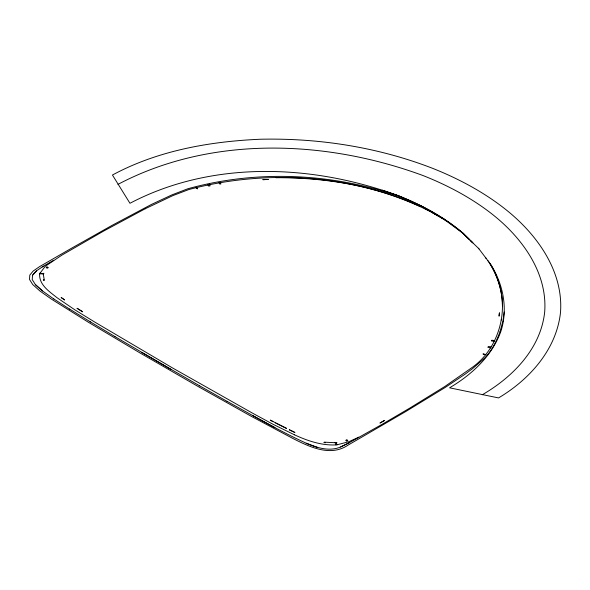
<?xml version="1.0" encoding="UTF-8"?>
<svg xmlns="http://www.w3.org/2000/svg" width="590" height="590" viewBox="0 0 590 590"><rect width="100%" height="100%" fill="white"/><g stroke="black" fill="none" stroke-linecap="round" stroke-linejoin="round"><path stroke-width="0.89" d="M470.481 240.58L478.711 248.552L488.756 261.842C500.128 278.701 504.944 300.03 501.198 320.09M53.815 298.983L42.546 291.003L35.4 284.616L32.221 279.557L32.546 275.242L36.58 270.869M504.185 311.999L502.96 320.953L500.114 331.41M501.242 319.832C497.864 338.815 487.701 356.685 471.668 367.791L444.757 386.538L409.91 408.022L382.15 424.313L347.982 443.429L340.482 447.05C329.279 451.726 317.132 447.847 306.557 443.37C279.276 430.899 253.331 415.758 227.054 401.34M325.51 442.345L325.392 442.758L323.903 442.559L324.131 442.161L335.732 442.751L336.027 444.912L337.148 444.772L348.845 441.718L358.823 437.153M500.202 331.16C496.507 341.573 491.33 351.721 483.225 359.421M294.425 434.793L273.236 424.387L252.048 412.889L172.575 367.968L95.093 322.273L75.173 310.038L57.009 297.699C49.531 291.637 38.888 284.911 39.626 273.782L45.15 266.385L61.876 255.138L103.523 231.132L145.472 208.617M494.545 340.533L491.706 340.238L491.374 340.902L494.14 341.337M42.192 266.879L53.727 260.242M483.446 359.199L472.819 368.418L465.436 373.927L445.155 387.49L405.891 411.459L348.056 445.133C330.378 457.132 309.278 446.807 292.603 438.326L252.431 416.953L198.565 386.76L140.346 353.144L88.36 322.236L51.315 299.049L39.936 290.995L32.715 284.535L29.5 279.424L29.795 275.08L33.217 271.009L39.537 266.651L70.741 248.678L112.048 225.373L151.394 204.465L171.756 194.958L187.709 188.8C256.775 169.625 332.111 173.003 399.74 196.514M43.365 266.223L36.034 271.149L32.546 275.242M482.325 394.74C512.887 376.981 540.794 348.616 544.688 311.918C547.468 274.793 524.746 241.657 497.584 218.58A286.025 165.134 0 0 0 423.082 175.569C326.123 139.815 211.176 135.162 117.963 184.382M437.256 215.343L432.927 212.909L443.938 219.2L462.958 233.293L472.951 242.969M340.585 446.984L349.125 442.751M472.207 242.284L463.098 233.227A241.62 139.498 0 0 0 397.712 195.474L382.055 190.209L397.608 195.556L422.02 206.537L432.986 212.872M445.502 220.358L446.261 220.918M145.14 208.786L172.841 195.622L188.896 189.515C268.229 168.541 357.348 174.375 430.951 211.862L445.288 220.195M462.958 233.293L469.551 239.673M463.762 234.068L464.116 234.407M488.623 261.658L487.982 260.817M486.197 258.494L485.489 257.513M209.48 184.176L210.129 185.821L208.69 186.13L207.695 184.537M44.073 279.852L43.35 279.925C45.445 282.912 42.982 274.601 43.372 273.952L39.626 273.782M275.921 177.738L279.21 177.701M280.471 177.708C328.055 177.966 376.191 186.197 419.615 206.168M335.002 442.707L336.956 442.478L335.983 442.692L337.148 444.772M279.431 177.693L280.029 177.708M336.027 444.912C321.535 445.612 307.574 440.855 294.602 434.874L294.469 434.815M491.168 346.964L488.387 346.47L487.849 347.304L490.607 347.879M39.862 273.133L43.424 273.804L43.837 273.244L43.446 274.372M35.4 284.616L42.428 290.899M485.865 354.502L482.967 353.956L485.651 354.745M488.889 262.048C496.699 274.313 501.743 288.576 502.4 303.09M53.683 298.887L69.672 309.138M306.203 443.223L317.273 447.353M275.655 423.008L286.57 428.414L270.264 420.11L272.86 421.518M424.21 208.241L431.054 211.758M252.727 415.574L274.896 427.595M199.295 385.646L227.371 401.517M199.612 385.823L141.969 352.547M170.849 369.333L114.792 336.514M90.196 321.757L115.021 336.625M69.62 309.079L90.499 321.941M443.459 218.919L444.145 219.347M478.394 248.243L478.962 248.877M195.792 187.399L197.414 188.874L196.219 187.281M489.545 262.882L490.902 264.681C503.241 284.491 508.211 309.116 500.777 331.632C491.824 356.308 471.675 374.702 449.573 387.814L498.543 397.925C529.532 379.495 556.444 349.582 560.5 312.523C563.457 273.148 539.437 237.962 510.616 213.492A302.198 174.47 0 0 0 431.895 168.047C377.357 147.072 318.696 137.935 260.367 139.24C209.472 141.46 157.7 150.642 112.447 175.016L129.955 203.285C211.943 160.178 312.346 164.116 397.638 195.533A247.616 142.957 0 0 1 463.01 233.271M219.015 182.502L219.775 184.095L220.918 183.903L220.203 182.303M502.348 303.076L502.437 305.863M499.413 312.929L499.074 316.011L499.413 312.929M46.934 266.982L46.131 267.749L47.598 268.17L48.292 267.499L46.934 266.982M294.86 432.433L289.255 429.734L294.801 432.47M384.606 420.404L380.085 422.971L384.606 420.404M61.213 297.559L64.553 299.875L61.213 297.559M346.913 439.911L345.747 440.31L346.478 441.15L347.812 440.693L346.913 439.911M268.229 179.456L262.919 179.677L268.229 179.456M82.593 311.756L77.106 308.327L82.593 311.756"/></g></svg>
